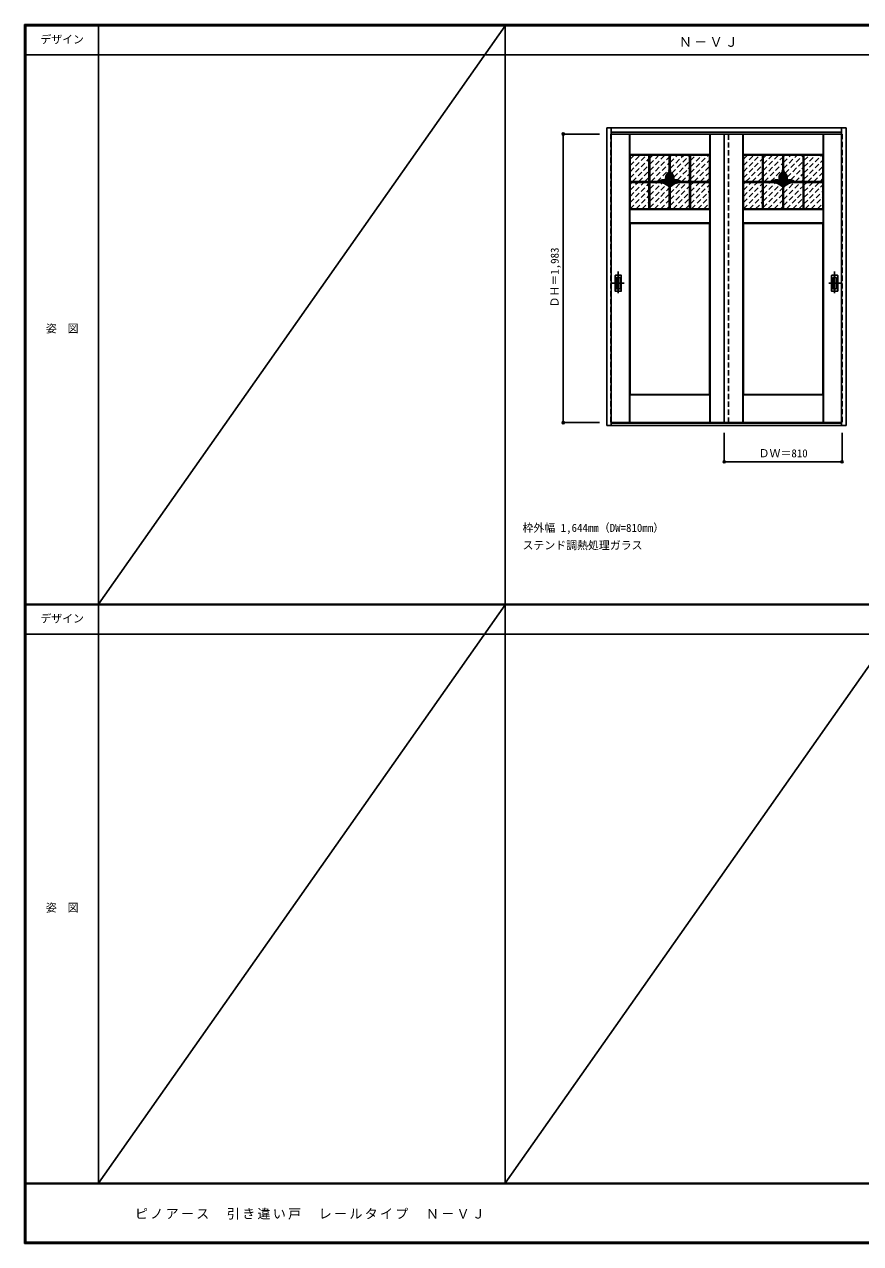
# Model space of a CAD drawing. Units: millimetres, scale not verified. Extents: x -6000 to 5700, y -4307 to 4175.
# Drawn here: x -6000 to -250, y -4205 to 4175 of the extents above; entities that cross this region are included whole.
import ezdxf
from ezdxf.enums import TextEntityAlignment as Align

# ---------------------------------------------------------------- set-up
doc = ezdxf.new("R2010")
doc.units = ezdxf.units.MM
doc.header["$LTSCALE"] = 30
doc.header["$PDMODE"] = 32
doc.header["$PDSIZE"] = 15
doc.linetypes.add('CHAIN1', pattern=[8, 5, -1, 1, -1])
doc.linetypes.add('DASHED1', pattern=[1.8, 1.2, -0.6])
for name, color, linetype in [('0-1_通り芯', 4, 'CHAIN1'), ('0-2_扉', 4, 'DASHED1'), ('0-3_仕上げ', 3, 'Continuous'), ('0-4_枠', 3, 'Continuous'), ('0-6_引手', 3, 'Continuous'), ('0-A_文字', 7, 'Continuous'), ('0-B_寸法', 4, 'Continuous'), ('0-C_ハッチ', 4, 'DASHED1'), ('F-1_枠', 6, 'Continuous'), ('F-A_文字', 7, 'Continuous')]:
    doc.layers.add(name, color=color, linetype=linetype)
doc.styles.add('ＭＳ ゴシック', font='')
doc.styles.get('ＭＳ ゴシック').set_extended_font_data('MS Gothic')

msp = doc.modelspace()

# ---------------------------------------------------------------- linework, layer by layer
at = {"layer": '0-1_通り芯'}
for p, q in [((-1917, 2476.5), (-1917, 2314.5)), ((-429, 2476.5), (-429, 2314.5)), ((-1958, 2395.5), (-1876, 2395.5)), ((-470, 2395.5), (-388, 2395.5))]:
    msp.add_line(p, q, dxfattribs=at)
at = {"layer": '0-2_扉'}
for p, q in [((-1968, 3421), (-1968, 1438)), ((-1965, 3421), (-1968, 3421)), ((-1158, 1438), (-1158, 3421)), ((-381, 3421), (-378, 3421)), ((-1968, 1438), (-1965, 1438))]:
    msp.add_line(p, q, dxfattribs=at)
at = {"layer": '0-2_扉', "color": 3, "linetype": 'Continuous'}
for p, q in [((-381, 3421), (-1965, 3421)), ((-1188, 1438), (-1188, 3421)), ((-1965, 1438), (-381, 1438))]:
    msp.add_line(p, q, dxfattribs=at)
at = {"layer": '0-2_扉'}
msp.add_lwpolyline([(-378, 3421), (-378, 1438), (-381, 1438)], dxfattribs=at)
at = {"layer": '0-3_仕上げ', "color": 7}
for p, q in [((-1840, 1438), (-1840, 3421)), ((-1839, 3280), (-1839, 3421)), ((-1838, 3281), (-1838, 3421)), ((-1288, 3281), (-1288, 3421)), ((-1287, 3280), (-1287, 3421)), ((-1286, 1438), (-1286, 3421)), ((-1060, 1438), (-1060, 3421)), ((-1059, 3280), (-1059, 3421)), ((-1058, 3281), (-1058, 3421)), ((-508, 3281), (-508, 3421)), ((-507, 3280), (-507, 3421)), ((-506, 1438), (-506, 3421)), ((-1838, 3281), (-1288, 3281)), ((-1290, 3277), (-1287, 3280)), ((-1288, 3281), (-1287, 3280)), ((-1058, 3281), (-508, 3281)), ((-510, 3277), (-507, 3280)), ((-508, 3281), (-507, 3280)), ((-1839, 2904), (-1836, 2907)), ((-1839, 2904), (-1838, 2903)), ((-1839, 2904), (-1839, 2810)), ((-1838, 2811), (-1838, 2903)), ((-1838, 2903), (-1288, 2903)), ((-1288, 2811), (-1288, 2903)), ((-1287, 2904), (-1287, 2810)), ((-1059, 2904), (-1056, 2907)), ((-1059, 2904), (-1058, 2903)), ((-1059, 2904), (-1059, 2810)), ((-1058, 2811), (-1058, 2903)), ((-1058, 2903), (-508, 2903)), ((-508, 2811), (-508, 2903)), ((-507, 2904), (-507, 2810)), ((-1838, 2811), (-1288, 2811)), ((-1290, 2807), (-1287, 2810)), ((-1288, 2811), (-1287, 2810)), ((-1058, 2811), (-508, 2811)), ((-510, 2807), (-507, 2810)), ((-508, 2811), (-507, 2810)), ((-1839, 1629), (-1836, 1632)), ((-1839, 1629), (-1838, 1628)), ((-1839, 1438), (-1839, 1629)), ((-1838, 1628), (-1288, 1628)), ((-1838, 1438), (-1838, 1628)), ((-1288, 1438), (-1288, 1628)), ((-1287, 1438), (-1287, 1629)), ((-1059, 1629), (-1056, 1632)), ((-1059, 1629), (-1058, 1628)), ((-1059, 1438), (-1059, 1629)), ((-1058, 1628), (-508, 1628)), ((-1058, 1438), (-1058, 1628)), ((-508, 1438), (-508, 1628)), ((-507, 1438), (-507, 1629))]:
    msp.add_line(p, q, dxfattribs=at)
at = {"layer": '0-3_仕上げ'}
for p, q in [((-1836, 3277), (-1290, 3277)), ((-1836, 2907), (-1836, 3277)), ((-1706, 2907), (-1706, 3277)), ((-1700, 2907), (-1700, 3277)), ((-1566, 3172.32), (-1566, 3277)), ((-1560, 3172.32), (-1560, 3277)), ((-1426, 2907), (-1426, 3277)), ((-1420, 2907), (-1420, 3277)), ((-1290, 2907), (-1290, 3277)), ((-1056, 3277), (-510, 3277)), ((-1056, 2907), (-1056, 3277)), ((-926, 2907), (-926, 3277)), ((-920, 2907), (-920, 3277)), ((-786, 3172.32), (-786, 3277)), ((-780, 3172.32), (-780, 3277)), ((-646, 2907), (-646, 3277)), ((-640, 2907), (-640, 3277)), ((-510, 2907), (-510, 3277)), ((-1836, 3095), (-1640.18, 3095)), ((-1836, 3089), (-1639, 3089)), ((-1566, 2907), (-1566, 3055.88)), ((-1560, 2907), (-1560, 3055.88)), ((-1487.01, 3089), (-1290, 3089)), ((-1485.82, 3095), (-1290, 3095)), ((-1056, 3095), (-860.18, 3095)), ((-1056, 3089), (-859, 3089)), ((-786, 2907), (-786, 3055.88)), ((-780, 2907), (-780, 3055.88)), ((-707.01, 3089), (-510, 3089)), ((-705.82, 3095), (-510, 3095)), ((-1836, 2907), (-1290, 2907)), ((-1056, 2907), (-510, 2907)), ((-1836, 2807), (-1290, 2807)), ((-1836, 1632), (-1836, 2807)), ((-1290, 1632), (-1290, 2807)), ((-1056, 2807), (-510, 2807)), ((-1056, 1632), (-1056, 2807)), ((-510, 1632), (-510, 2807)), ((-1836, 1632), (-1290, 1632)), ((-1056, 1632), (-510, 1632))]:
    msp.add_line(p, q, dxfattribs=at)
at = {"layer": '0-3_仕上げ', "linetype": 'CHAIN1'}
for p, q in [((-1703, 2907), (-1703, 3277)), ((-1563, 3172.32), (-1563, 3277)), ((-1423, 2907), (-1423, 3277)), ((-923, 2907), (-923, 3277)), ((-783, 3172.32), (-783, 3277)), ((-643, 2907), (-643, 3277)), ((-1836, 3092), (-1639, 3092)), ((-1563, 2907), (-1563, 3061.89)), ((-1487, 3092), (-1290, 3092)), ((-1056, 3092), (-859, 3092)), ((-783, 2907), (-783, 3061.89)), ((-707, 3092), (-510, 3092))]:
    msp.add_line(p, q, dxfattribs=at)
at = {"layer": '0-3_仕上げ', "color": 7}
for points in [[(-1838, 3281), (-1839, 3280), (-1836, 3277)], [(-1058, 3281), (-1059, 3280), (-1056, 3277)], [(-1290, 2907), (-1287, 2904), (-1288, 2903)], [(-510, 2907), (-507, 2904), (-508, 2903)], [(-1838, 2811), (-1839, 2810), (-1836, 2807)], [(-1058, 2811), (-1059, 2810), (-1056, 2807)], [(-1290, 1632), (-1287, 1629), (-1288, 1628)], [(-510, 1632), (-507, 1629), (-508, 1628)]]:
    msp.add_lwpolyline(points, dxfattribs=at)
at = {"layer": '0-3_仕上げ'}
for centre, radius, start, end in [((-1607.93, 3059.44), 48, 65.27067, 132.2051), ((-1607.93, 3059.44), 42, 7.55844, 122.98693), ((-1548.38, 3120.09), 43, 131.16277, 203.35991), ((-1548.38, 3120.09), 37, 131.16277, 225.52075), ((-1597.74, 3176.56), 32, 311.16277, 353.05604), ((-1597.74, 3176.56), 38, 311.16277, 336.10603), ((-1528.26, 3176.56), 38, 203.89397, 228.83723), ((-1528.26, 3176.56), 32, 186.94396, 228.83723), ((-1518.07, 3059.44), 42, 57.01307, 172.44156), ((-1577.62, 3120.09), 37, 314.47925, 48.83723), ((-1577.62, 3120.09), 43, 336.64009, 48.83723), ((-1518.07, 3059.44), 48, 47.7949, 114.72933), ((-827.93, 3059.44), 48, 65.27067, 132.2051), ((-827.93, 3059.44), 42, 7.55844, 122.98693), ((-768.38, 3120.09), 43, 131.16277, 203.35991), ((-768.38, 3120.09), 37, 131.16277, 225.52075), ((-817.74, 3176.56), 32, 311.16277, 353.05604), ((-817.74, 3176.56), 38, 311.16277, 336.10603), ((-748.26, 3176.56), 38, 203.89397, 228.83723), ((-748.26, 3176.56), 32, 186.94396, 228.83723), ((-738.07, 3059.44), 42, 57.01307, 172.44156), ((-797.62, 3120.09), 37, 314.47925, 48.83723), ((-797.62, 3120.09), 43, 336.64009, 48.83723), ((-738.07, 3059.44), 48, 47.7949, 114.72933), ((-1638.99, 2992), 97, 41.19177, 90.00377), ((-1638.99, 2992), 103, 45.10773, 85.43764), ((-1607.93, 3059.44), 48, 20.5908, 45.52075), ((-1518.07, 3059.44), 48, 134.47925, 159.4092), ((-1487.01, 2992), 97, 90, 138.80823), ((-1487.01, 2992), 103, 94.56236, 134.89227), ((-858.99, 2992), 97, 41.19177, 90.00377), ((-858.99, 2992), 103, 45.10773, 85.43764), ((-827.93, 3059.44), 48, 20.5908, 45.52075), ((-738.07, 3059.44), 48, 134.47925, 159.4092), ((-707.01, 2992), 97, 90, 138.80823), ((-707.01, 2992), 103, 94.56236, 134.89227)]:
    msp.add_arc(centre, radius, start, end, dxfattribs=at)
at = {"layer": '0-3_仕上げ', "linetype": 'CHAIN1'}
for centre, radius, start, end in [((-1607.93, 3059.44), 45, 3.11365, 133.65902), ((-1548.38, 3120.09), 40, 131.16277, 225.52075), ((-1597.74, 3176.56), 35, 311.16277, 353.05604), ((-1528.26, 3176.56), 35, 186.94396, 228.83723), ((-1518.07, 3059.44), 45, 46.34098, 176.88635), ((-1577.62, 3120.09), 40, 314.47925, 48.83723), ((-827.93, 3059.44), 45, 3.11365, 133.65902), ((-768.38, 3120.09), 40, 131.16277, 225.52075), ((-817.74, 3176.56), 35, 311.16277, 353.05604), ((-748.26, 3176.56), 35, 186.94396, 228.83723), ((-738.07, 3059.44), 45, 46.34098, 176.88635), ((-797.62, 3120.09), 40, 314.47925, 48.83723), ((-1638.99, 2992), 100, 40.5416, 90.00377), ((-1487.01, 2992), 100, 89.99623, 139.4584), ((-858.99, 2992), 100, 40.5416, 90.00377), ((-707.01, 2992), 100, 89.99623, 139.4584)]:
    msp.add_arc(centre, radius, start, end, dxfattribs=at)
at = {"layer": '0-4_枠'}
for p, q in [((-1995, 1418), (-1995, 3465)), ((-1995, 3465), (-351, 3465)), ((-1965, 1418), (-1965, 3465)), ((-381, 1438.54), (-381, 3465)), ((-351, 1418), (-351, 3465)), ((-1965, 3435), (-381, 3435)), ((-381, 1433), (-1965, 1433)), ((-351, 1418), (-1995, 1418))]:
    msp.add_line(p, q, dxfattribs=at)
msp.add_lwpolyline([(-381, 1418), (-381, 1438.2), (-381, 1438.54)], dxfattribs=at)
at = {"layer": '0-6_引手'}
for p, q in [((-1938, 2342), (-1938, 2449)), ((-1897.5, 2450.5), (-1936.5, 2450.5)), ((-1896, 2449), (-1896, 2342)), ((-450, 2342), (-450, 2449)), ((-409.5, 2450.5), (-448.5, 2450.5)), ((-408, 2449), (-408, 2342)), ((-1897.5, 2340.5), (-1936.5, 2340.5)), ((-409.5, 2340.5), (-448.5, 2340.5))]:
    msp.add_line(p, q, dxfattribs=at)
at = {"layer": '0-6_引手', "color": 7}
for p, q in [((-1929.5, 2358), (-1929.5, 2433)), ((-1906, 2434.5), (-1928, 2434.5)), ((-1904.5, 2433), (-1904.5, 2358)), ((-441.5, 2358), (-441.5, 2433)), ((-418, 2434.5), (-440, 2434.5)), ((-416.5, 2433), (-416.5, 2358)), ((-1906, 2356.5), (-1928, 2356.5)), ((-418, 2356.5), (-440, 2356.5))]:
    msp.add_line(p, q, dxfattribs=at)
at = {"layer": '0-6_引手'}
for centre, start, end in [((-1936.5, 2449), 90, 180), ((-1897.5, 2449), 0, 90), ((-448.5, 2449), 90, 180), ((-409.5, 2449), 0, 90), ((-1936.5, 2342), 180, 270), ((-1897.5, 2342), 270, 0), ((-448.5, 2342), 180, 270), ((-409.5, 2342), 270, 0)]:
    msp.add_arc(centre, 1.5, start, end, dxfattribs=at)
at = {"layer": '0-6_引手', "color": 7}
for centre, start, end in [((-1928, 2433), 90, 180), ((-1906, 2433), 0, 90), ((-440, 2433), 90, 180), ((-418, 2433), 0, 90), ((-1928, 2358), 180, 270), ((-1906, 2358), 270, 0), ((-440, 2358), 180, 270), ((-418, 2358), 270, 0)]:
    msp.add_arc(centre, 1.5, start, end, dxfattribs=at)
at = {"layer": '0-B_寸法'}
for p, q in [((-2295, 3421), (-2045, 3421)), ((-2295, 3421), (-2295, 1438)), ((-2295, 1438), (-2045, 1438)), ((-1188, 1168), (-1188, 1368)), ((-378, 1168), (-378, 1368)), ((-1188, 1168), (-378, 1168))]:
    msp.add_line(p, q, dxfattribs=at)
at = {"layer": '0-B_寸法', "color": 7}
for p in [(-2295, 3421), (-2295, 1438), (-1188, 1168), (-378, 1168)]:
    msp.add_point(p, dxfattribs=at)
at = {"layer": '0-C_ハッチ'}
for p, q in [((-1836, 3162.63), (-1721.63, 3277)), ((-1836, 3205.05), (-1764.05, 3277)), ((-1836, 3247.48), (-1806.48, 3277)), ((-1700, 3171.35), (-1594.35, 3277)), ((-1700, 3213.77), (-1636.77, 3277)), ((-1700, 3256.2), (-1679.2, 3277)), ((-1560, 3184.07), (-1467.07, 3277)), ((-1560, 3226.49), (-1509.49, 3277)), ((-1560, 3268.92), (-1551.92, 3277)), ((-1549.24, 3152.4), (-1426, 3275.64)), ((-1420, 3154.36), (-1297.36, 3277)), ((-1420, 3196.79), (-1339.79, 3277)), ((-1420, 3239.21), (-1382.21, 3277)), ((-1056, 3162.63), (-941.63, 3277)), ((-1056, 3205.05), (-984.05, 3277)), ((-1056, 3247.48), (-1026.48, 3277)), ((-920, 3171.35), (-814.35, 3277)), ((-920, 3213.77), (-856.77, 3277)), ((-920, 3256.2), (-899.2, 3277)), ((-780, 3184.07), (-687.07, 3277)), ((-780, 3226.49), (-729.49, 3277)), ((-780, 3268.92), (-771.92, 3277)), ((-769.24, 3152.4), (-646, 3275.64)), ((-640, 3154.36), (-517.36, 3277)), ((-640, 3196.79), (-559.79, 3277)), ((-640, 3239.21), (-602.21, 3277)), ((-1836, 3120.2), (-1706, 3250.2)), ((-1818.77, 3095), (-1706, 3207.77)), ((-1700, 3128.92), (-1566, 3262.92)), ((-1691.49, 3095), (-1566, 3220.49)), ((-1534.84, 3124.38), (-1426, 3233.21)), ((-1510.02, 3106.77), (-1426, 3190.79)), ((-1420, 3111.94), (-1290, 3241.94)), ((-1394.51, 3095), (-1290, 3199.51)), ((-1056, 3120.2), (-926, 3250.2)), ((-1038.77, 3095), (-926, 3207.77)), ((-920, 3128.92), (-786, 3262.92)), ((-911.49, 3095), (-786, 3220.49)), ((-754.84, 3124.38), (-646, 3233.21)), ((-730.02, 3106.77), (-646, 3190.79)), ((-640, 3111.94), (-510, 3241.94)), ((-614.51, 3095), (-510, 3199.51)), ((-1776.35, 3095), (-1706, 3165.35)), ((-1733.92, 3095), (-1706, 3122.92)), ((-1649.07, 3095), (-1566, 3178.07)), ((-1595.76, 3105.88), (-1590.45, 3111.19)), ((-1479.36, 3095), (-1426, 3148.36)), ((-1436.94, 3095), (-1426, 3105.94)), ((-1352.08, 3095), (-1290, 3157.08)), ((-1309.66, 3095), (-1290, 3114.66)), ((-996.35, 3095), (-926, 3165.35)), ((-953.92, 3095), (-926, 3122.92)), ((-869.07, 3095), (-786, 3178.07)), ((-815.76, 3105.88), (-810.45, 3111.19)), ((-699.36, 3095), (-646, 3148.36)), ((-656.94, 3095), (-646, 3105.94)), ((-572.08, 3095), (-510, 3157.08)), ((-529.66, 3095), (-510, 3114.66)), ((-1836, 2992.92), (-1739.92, 3089)), ((-1836, 3035.35), (-1782.35, 3089)), ((-1836, 3077.77), (-1824.77, 3089)), ((-1836, 2950.49), (-1706, 3080.49)), ((-1836, 2908.07), (-1706, 3038.07)), ((-1700, 3044.07), (-1655.07, 3089)), ((-1700, 3086.49), (-1697.49, 3089)), ((-1700, 3001.64), (-1615.52, 3086.12)), ((-1700, 2959.21), (-1585.98, 3073.23)), ((-1700, 2916.79), (-1566, 3050.79)), ((-1560, 2971.94), (-1442.94, 3089)), ((-1560, 3014.36), (-1485.36, 3089)), ((-1560, 2929.51), (-1426, 3063.51)), ((-1540.08, 2907), (-1426, 3021.08)), ((-1420, 2984.66), (-1315.66, 3089)), ((-1420, 3027.08), (-1358.08, 3089)), ((-1420, 3069.51), (-1400.51, 3089)), ((-1420, 2942.23), (-1290, 3072.23)), ((-1412.8, 2907), (-1290, 3029.8)), ((-1056, 2992.92), (-959.92, 3089)), ((-1056, 3035.35), (-1002.35, 3089)), ((-1056, 3077.77), (-1044.77, 3089)), ((-1056, 2950.49), (-926, 3080.49)), ((-1056, 2908.07), (-926, 3038.07)), ((-920, 3044.07), (-875.07, 3089)), ((-920, 3086.49), (-917.49, 3089)), ((-920, 3001.64), (-835.52, 3086.12)), ((-920, 2959.21), (-805.98, 3073.23)), ((-920, 2916.79), (-786, 3050.79)), ((-780, 2971.94), (-662.94, 3089)), ((-780, 3014.36), (-705.36, 3089)), ((-780, 2929.51), (-646, 3063.51)), ((-760.08, 2907), (-646, 3021.08)), ((-640, 2984.66), (-535.66, 3089)), ((-640, 3027.08), (-578.08, 3089)), ((-640, 3069.51), (-620.51, 3089)), ((-640, 2942.23), (-510, 3072.23)), ((-632.8, 2907), (-510, 3029.8)), ((-1794.64, 2907), (-1706, 2995.64)), ((-1752.21, 2907), (-1706, 2953.21)), ((-1667.36, 2907), (-1566, 3008.36)), ((-1624.94, 2907), (-1566, 2965.94)), ((-1497.66, 2907), (-1426, 2978.66)), ((-1455.23, 2907), (-1426, 2936.23)), ((-1370.38, 2907), (-1290, 2987.38)), ((-1327.95, 2907), (-1290, 2944.95)), ((-1014.64, 2907), (-926, 2995.64)), ((-972.21, 2907), (-926, 2953.21)), ((-887.36, 2907), (-786, 3008.36)), ((-844.94, 2907), (-786, 2965.94)), ((-717.66, 2907), (-646, 2978.66)), ((-675.23, 2907), (-646, 2936.23)), ((-590.38, 2907), (-510, 2987.38)), ((-547.95, 2907), (-510, 2944.95)), ((-1709.79, 2907), (-1706, 2910.79)), ((-1582.51, 2907), (-1566, 2923.51)), ((-929.79, 2907), (-926, 2910.79)), ((-802.51, 2907), (-786, 2923.51))]:
    msp.add_line(p, q, dxfattribs=at)
at = {"layer": '0-C_ハッチ', "color": 2, "linetype": 'Continuous'}
for p, q in [((-1611.2, 3101.32), (-1595.04, 3085.15)), ((-1602.49, 3101.09), (-1568.48, 3067.08)), ((-1526.01, 3100.69), (-1516.13, 3090.8)), ((-1518.29, 3101.44), (-1509.38, 3092.54)), ((-831.2, 3101.32), (-815.04, 3085.15)), ((-822.49, 3101.09), (-788.48, 3067.08)), ((-746.01, 3100.69), (-736.13, 3090.8)), ((-738.29, 3101.44), (-729.38, 3092.54)), ((-1624.78, 3097.92), (-1620.11, 3093.25)), ((-1618.47, 3100.1), (-1608.87, 3090.5)), ((-1590.63, 3097.71), (-1569.66, 3076.75)), ((-1557.8, 3073.07), (-1554.52, 3069.79)), ((-1555.24, 3079), (-1549.85, 3073.61)), ((-1551.98, 3084.22), (-1544.93, 3077.17)), ((-1548.09, 3088.82), (-1539.74, 3080.47)), ((-1543.59, 3092.8), (-1534.29, 3083.51)), ((-1538.46, 3096.16), (-1528.55, 3086.25)), ((-1532.65, 3098.83), (-1522.5, 3088.69)), ((-1508.76, 3100.4), (-1502.23, 3093.87)), ((-844.78, 3097.92), (-840.11, 3093.25)), ((-838.47, 3100.1), (-828.87, 3090.5)), ((-810.63, 3097.71), (-789.66, 3076.75)), ((-777.8, 3073.07), (-774.52, 3069.79)), ((-775.24, 3079), (-769.85, 3073.61)), ((-771.98, 3084.22), (-764.93, 3077.17)), ((-768.09, 3088.82), (-759.74, 3080.47)), ((-763.59, 3092.8), (-754.29, 3083.51)), ((-758.46, 3096.16), (-748.55, 3086.25)), ((-752.65, 3098.83), (-742.5, 3088.69)), ((-728.76, 3100.4), (-722.23, 3093.87))]:
    msp.add_line(p, q, dxfattribs=at)
at = {"layer": '0-C_ハッチ', "color": 3, "linetype": 'Continuous'}
for p, q in [((-1553.55, 3148.2), (-1585.21, 3116.54)), ((-1557.7, 3152.53), (-1585.02, 3125.21)), ((-1549.33, 3143.93), (-1583.81, 3109.45)), ((-1545.8, 3138.97), (-1581.39, 3103.38)), ((-1561.16, 3157.55), (-1580.8, 3137.91)), ((-1543.04, 3133.25), (-1578.16, 3098.13)), ((-1541.2, 3126.61), (-1574.21, 3093.6)), ((-1540.65, 3118.67), (-1570.2, 3089.12)), ((-1542.56, 3108.28), (-1566.74, 3084.09)), ((-773.55, 3148.2), (-805.21, 3116.54)), ((-777.7, 3152.53), (-805.02, 3125.21)), ((-769.33, 3143.93), (-803.81, 3109.45)), ((-765.8, 3138.97), (-801.39, 3103.38)), ((-781.16, 3157.55), (-800.8, 3137.91)), ((-763.04, 3133.25), (-798.16, 3098.13)), ((-761.2, 3126.61), (-794.21, 3093.6)), ((-760.65, 3118.67), (-790.2, 3089.12)), ((-762.56, 3108.28), (-786.74, 3084.09))]:
    msp.add_line(p, q, dxfattribs=at)
at = {"layer": 'F-1_枠'}
for p, q in [((-6000, 4175), (5700, 4175)), ((-6000, 4175), (-6000, -4205)), ((-6000, 4170), (5700, 4170)), ((-6000, 4165), (5700, 4165)), ((-5995, 4175), (-5995, -4205)), ((-5990, 4175), (-5990, -4205)), ((-5490, 4175), (-5490, -3790)), ((-2695, -3790), (-2695, 4175)), ((-6000, 3965), (5700, 3965)), ((-6000, 190.5), (5700, 190.5)), ((-6000, 187.5), (5700, 187.5)), ((-6000, 184.5), (5700, 184.5)), ((-6000, -15.5), (5700, -15.5)), ((5700, -3790), (-6000, -3790)), ((5700, -3795), (-6000, -3795)), ((5700, -4195), (-6000, -4195)), ((5700, -4200), (-6000, -4200)), ((5700, -4205), (-6000, -4205))]:
    msp.add_line(p, q, dxfattribs=at)
at = {"layer": 'F-A_文字'}
for p, q in [((-2695, 4165), (-5490, 190.5)), ((-2695, 184.5), (-5490, -3790)), ((100, 184.5), (-2695, -3790))]:
    msp.add_line(p, q, dxfattribs=at)

# ---------------------------------------------------------------- texts
at = {"layer": '0-A_文字', "style": 'ＭＳ ゴシック'}
for s, p in [('枠外幅 1,644mm（DW=810mm）', (-2575, 670.5)), ('ステンド調熱処理ガラス', (-2575, 550.5))]:
    msp.add_text(s, height=54.99, dxfattribs=at).set_placement(p, align=Align.BOTTOM_LEFT)
at = {"layer": '0-A_文字', "insert": (-1500, 4020), "char_height": 65.98, "attachment_point": 7, "style": 'ＭＳ ゴシック'}
msp.add_mtext('\\T1.17;Ｎ－ＶＪ', dxfattribs=at)
at = {"layer": '0-B_寸法', "color": 7, "style": 'ＭＳ ゴシック'}
msp.add_text('ＤＨ＝1,983', height=54.99, rotation=90, dxfattribs=at).set_placement((-2310, 2229.25), align=Align.BOTTOM_LEFT)
msp.add_text('ＤＷ＝810', height=54.99, dxfattribs=at).set_placement((-951.75, 1183), align=Align.BOTTOM_LEFT)
at = {"layer": 'F-A_文字', "style": 'ＭＳ ゴシック'}
for s, p in [('デザイン', (-5890, 4027.5)), ('姿\u3000図', (-5852.5, 2040.25)), ('デザイン', (-5890, 47)), ('姿\u3000図', (-5852.5, -1940.25))]:
    msp.add_text(s, height=54.99, dxfattribs=at).set_placement(p, align=Align.BOTTOM_LEFT)
at = {"layer": 'F-A_文字', "insert": (-5240, -4040), "char_height": 65.98, "attachment_point": 7, "style": 'ＭＳ ゴシック'}
msp.add_mtext('\\T1.17;ピノアース\u3000引き違い戸\u3000レールタイプ\u3000Ｎ－ＶＪ', dxfattribs=at)

doc.saveas('drawing.dxf')
